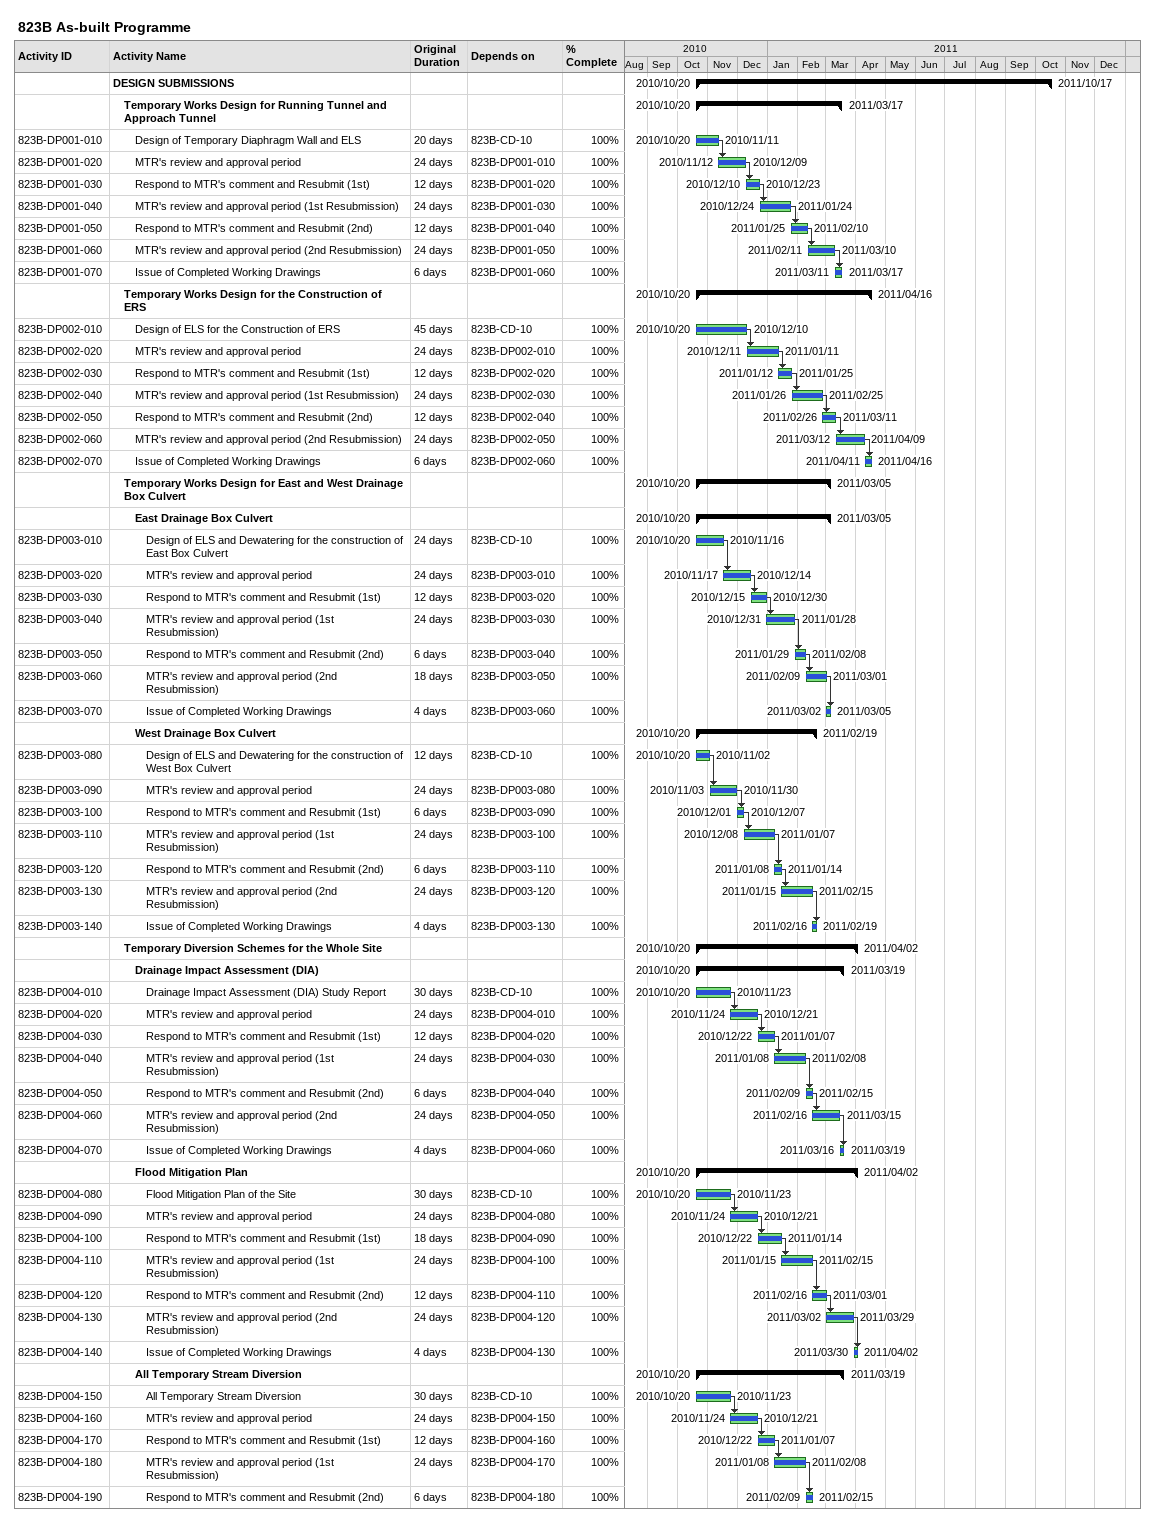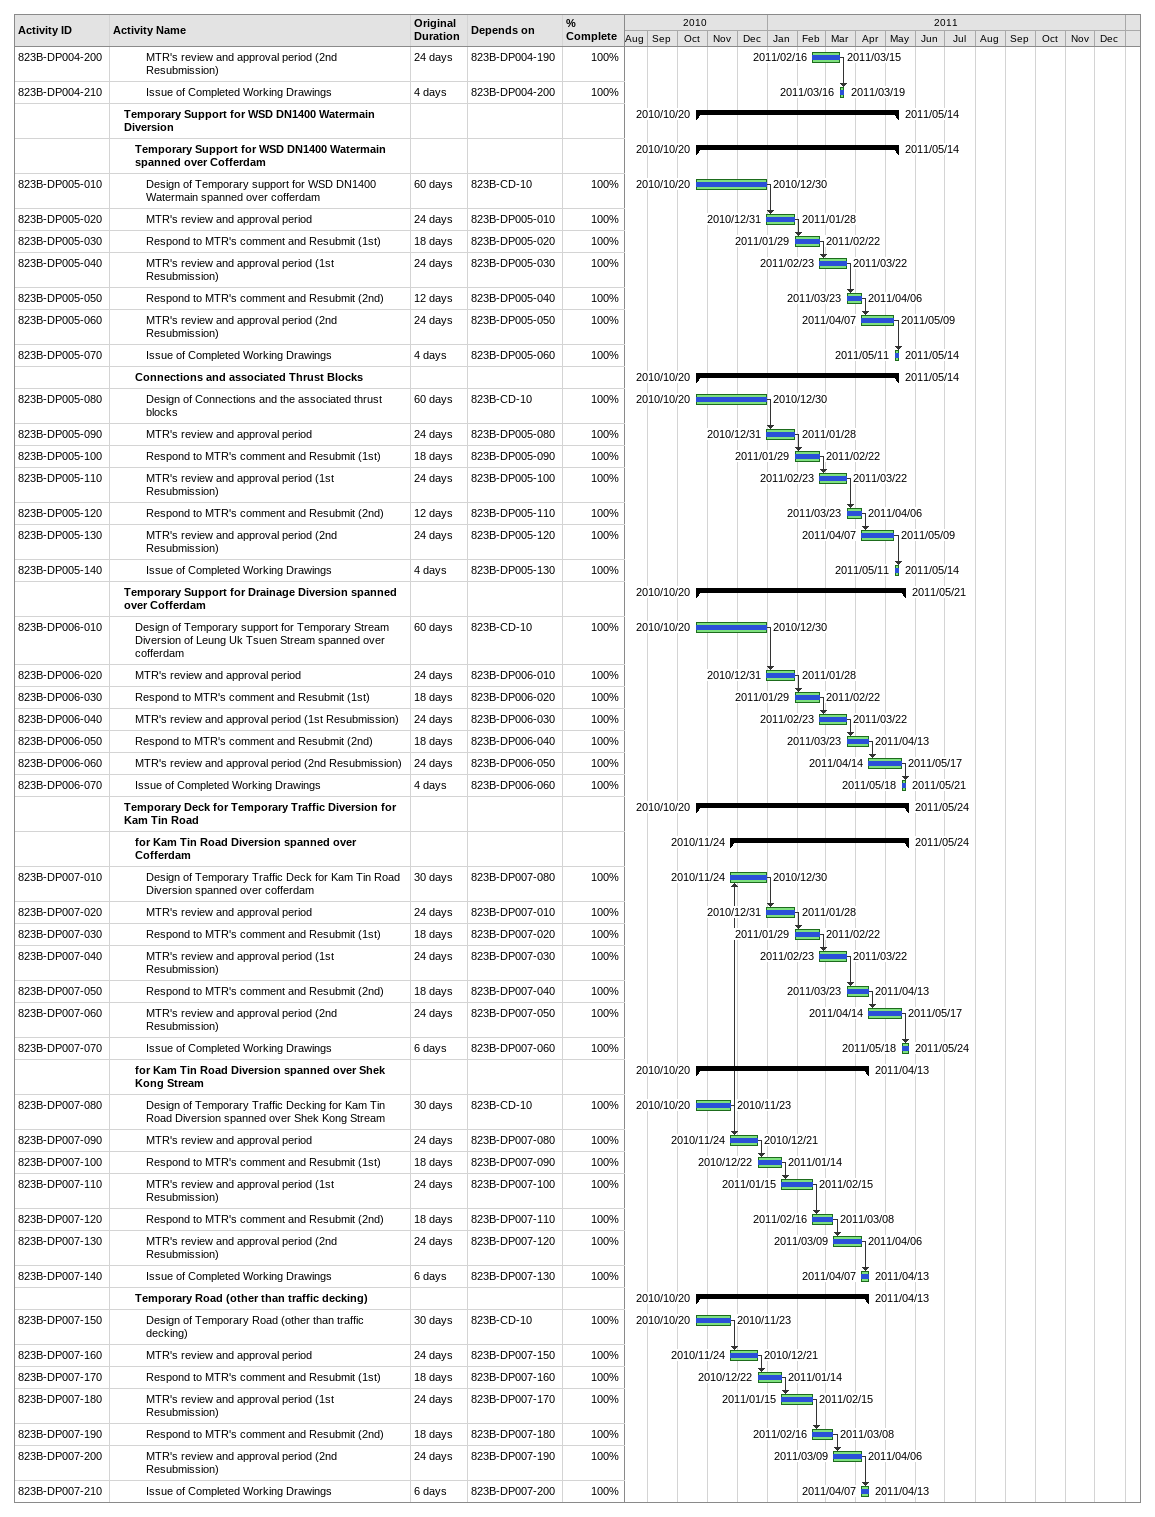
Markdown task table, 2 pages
823B As-built Programme

| ID | Level | Task | Original duration | Start | Finish | Predecessors | % complete |
|---|---|---|---|---|---|---|---|
|  | 1 | **DESIGN SUBMISSIONS** |  | 2010-10-20 | 2011-10-17 |  |  |
|  | 2 | **Temporary Works Design for Running Tunnel and Approach Tunnel** |  | 2010-10-20 | 2011-03-17 |  |  |
| 823B-DP001-010 | 3 | Design of Temporary Diaphragm Wall and ELS | 20d | 2010-10-20 | 2010-11-11 | 823B-CD-10 | 100 |
| 823B-DP001-020 | 3 | MTR's review and approval period | 24d | 2010-11-12 | 2010-12-09 | 823B-DP001-010 | 100 |
| 823B-DP001-030 | 3 | Respond to MTR's comment and Resubmit (1st) | 12d | 2010-12-10 | 2010-12-23 | 823B-DP001-020 | 100 |
| 823B-DP001-040 | 3 | MTR's review and approval period (1st Resubmission) | 24d | 2010-12-24 | 2011-01-24 | 823B-DP001-030 | 100 |
| 823B-DP001-050 | 3 | Respond to MTR's comment and Resubmit (2nd) | 12d | 2011-01-25 | 2011-02-10 | 823B-DP001-040 | 100 |
| 823B-DP001-060 | 3 | MTR's review and approval period (2nd Resubmission) | 24d | 2011-02-11 | 2011-03-10 | 823B-DP001-050 | 100 |
| 823B-DP001-070 | 3 | Issue of Completed Working Drawings | 6d | 2011-03-11 | 2011-03-17 | 823B-DP001-060 | 100 |
|  | 2 | **Temporary Works Design for the Construction of ERS** |  | 2010-10-20 | 2011-04-16 |  |  |
| 823B-DP002-010 | 3 | Design of ELS for the Construction of ERS | 45d | 2010-10-20 | 2010-12-10 | 823B-CD-10 | 100 |
| 823B-DP002-020 | 3 | MTR's review and approval period | 24d | 2010-12-11 | 2011-01-11 | 823B-DP002-010 | 100 |
| 823B-DP002-030 | 3 | Respond to MTR's comment and Resubmit (1st) | 12d | 2011-01-12 | 2011-01-25 | 823B-DP002-020 | 100 |
| 823B-DP002-040 | 3 | MTR's review and approval period (1st Resubmission) | 24d | 2011-01-26 | 2011-02-25 | 823B-DP002-030 | 100 |
| 823B-DP002-050 | 3 | Respond to MTR's comment and Resubmit (2nd) | 12d | 2011-02-26 | 2011-03-11 | 823B-DP002-040 | 100 |
| 823B-DP002-060 | 3 | MTR's review and approval period (2nd Resubmission) | 24d | 2011-03-12 | 2011-04-09 | 823B-DP002-050 | 100 |
| 823B-DP002-070 | 3 | Issue of Completed Working Drawings | 6d | 2011-04-11 | 2011-04-16 | 823B-DP002-060 | 100 |
|  | 2 | **Temporary Works Design for East and West Drainage Box Culvert** |  | 2010-10-20 | 2011-03-05 |  |  |
|  | 3 | **East Drainage Box Culvert** |  | 2010-10-20 | 2011-03-05 |  |  |
| 823B-DP003-010 | 4 | Design of ELS and Dewatering for the construction of East Box Culvert | 24d | 2010-10-20 | 2010-11-16 | 823B-CD-10 | 100 |
| 823B-DP003-020 | 4 | MTR's review and approval period | 24d | 2010-11-17 | 2010-12-14 | 823B-DP003-010 | 100 |
| 823B-DP003-030 | 4 | Respond to MTR's comment and Resubmit (1st) | 12d | 2010-12-15 | 2010-12-30 | 823B-DP003-020 | 100 |
| 823B-DP003-040 | 4 | MTR's review and approval period (1st Resubmission) | 24d | 2010-12-31 | 2011-01-28 | 823B-DP003-030 | 100 |
| 823B-DP003-050 | 4 | Respond to MTR's comment and Resubmit (2nd) | 6d | 2011-01-29 | 2011-02-08 | 823B-DP003-040 | 100 |
| 823B-DP003-060 | 4 | MTR's review and approval period (2nd Resubmission) | 18d | 2011-02-09 | 2011-03-01 | 823B-DP003-050 | 100 |
| 823B-DP003-070 | 4 | Issue of Completed Working Drawings | 4d | 2011-03-02 | 2011-03-05 | 823B-DP003-060 | 100 |
|  | 3 | **West Drainage Box Culvert** |  | 2010-10-20 | 2011-02-19 |  |  |
| 823B-DP003-080 | 4 | Design of ELS and Dewatering for the construction of West Box Culvert | 12d | 2010-10-20 | 2010-11-02 | 823B-CD-10 | 100 |
| 823B-DP003-090 | 4 | MTR's review and approval period | 24d | 2010-11-03 | 2010-11-30 | 823B-DP003-080 | 100 |
| 823B-DP003-100 | 4 | Respond to MTR's comment and Resubmit (1st) | 6d | 2010-12-01 | 2010-12-07 | 823B-DP003-090 | 100 |
| 823B-DP003-110 | 4 | MTR's review and approval period (1st Resubmission) | 24d | 2010-12-08 | 2011-01-07 | 823B-DP003-100 | 100 |
| 823B-DP003-120 | 4 | Respond to MTR's comment and Resubmit (2nd) | 6d | 2011-01-08 | 2011-01-14 | 823B-DP003-110 | 100 |
| 823B-DP003-130 | 4 | MTR's review and approval period (2nd Resubmission) | 24d | 2011-01-15 | 2011-02-15 | 823B-DP003-120 | 100 |
| 823B-DP003-140 | 4 | Issue of Completed Working Drawings | 4d | 2011-02-16 | 2011-02-19 | 823B-DP003-130 | 100 |
|  | 2 | **Temporary Diversion Schemes for the Whole Site** |  | 2010-10-20 | 2011-04-02 |  |  |
|  | 3 | **Drainage Impact Assessment (DIA)** |  | 2010-10-20 | 2011-03-19 |  |  |
| 823B-DP004-010 | 4 | Drainage Impact Assessment (DIA) Study Report | 30d | 2010-10-20 | 2010-11-23 | 823B-CD-10 | 100 |
| 823B-DP004-020 | 4 | MTR's review and approval period | 24d | 2010-11-24 | 2010-12-21 | 823B-DP004-010 | 100 |
| 823B-DP004-030 | 4 | Respond to MTR's comment and Resubmit (1st) | 12d | 2010-12-22 | 2011-01-07 | 823B-DP004-020 | 100 |
| 823B-DP004-040 | 4 | MTR's review and approval period (1st Resubmission) | 24d | 2011-01-08 | 2011-02-08 | 823B-DP004-030 | 100 |
| 823B-DP004-050 | 4 | Respond to MTR's comment and Resubmit (2nd) | 6d | 2011-02-09 | 2011-02-15 | 823B-DP004-040 | 100 |
| 823B-DP004-060 | 4 | MTR's review and approval period (2nd Resubmission) | 24d | 2011-02-16 | 2011-03-15 | 823B-DP004-050 | 100 |
| 823B-DP004-070 | 4 | Issue of Completed Working Drawings | 4d | 2011-03-16 | 2011-03-19 | 823B-DP004-060 | 100 |
|  | 3 | **Flood Mitigation Plan** |  | 2010-10-20 | 2011-04-02 |  |  |
| 823B-DP004-080 | 4 | Flood Mitigation Plan of the Site | 30d | 2010-10-20 | 2010-11-23 | 823B-CD-10 | 100 |
| 823B-DP004-090 | 4 | MTR's review and approval period | 24d | 2010-11-24 | 2010-12-21 | 823B-DP004-080 | 100 |
| 823B-DP004-100 | 4 | Respond to MTR's comment and Resubmit (1st) | 18d | 2010-12-22 | 2011-01-14 | 823B-DP004-090 | 100 |
| 823B-DP004-110 | 4 | MTR's review and approval period (1st Resubmission) | 24d | 2011-01-15 | 2011-02-15 | 823B-DP004-100 | 100 |
| 823B-DP004-120 | 4 | Respond to MTR's comment and Resubmit (2nd) | 12d | 2011-02-16 | 2011-03-01 | 823B-DP004-110 | 100 |
| 823B-DP004-130 | 4 | MTR's review and approval period (2nd Resubmission) | 24d | 2011-03-02 | 2011-03-29 | 823B-DP004-120 | 100 |
| 823B-DP004-140 | 4 | Issue of Completed Working Drawings | 4d | 2011-03-30 | 2011-04-02 | 823B-DP004-130 | 100 |
|  | 3 | **All Temporary Stream Diversion** |  | 2010-10-20 | 2011-03-19 |  |  |
| 823B-DP004-150 | 4 | All Temporary Stream Diversion | 30d | 2010-10-20 | 2010-11-23 | 823B-CD-10 | 100 |
| 823B-DP004-160 | 4 | MTR's review and approval period | 24d | 2010-11-24 | 2010-12-21 | 823B-DP004-150 | 100 |
| 823B-DP004-170 | 4 | Respond to MTR's comment and Resubmit (1st) | 12d | 2010-12-22 | 2011-01-07 | 823B-DP004-160 | 100 |
| 823B-DP004-180 | 4 | MTR's review and approval period (1st Resubmission) | 24d | 2011-01-08 | 2011-02-08 | 823B-DP004-170 | 100 |
| 823B-DP004-190 | 4 | Respond to MTR's comment and Resubmit (2nd) | 6d | 2011-02-09 | 2011-02-15 | 823B-DP004-180 | 100 |
| 823B-DP004-200 | 4 | MTR's review and approval period (2nd Resubmission) | 24d | 2011-02-16 | 2011-03-15 | 823B-DP004-190 | 100 |
| 823B-DP004-210 | 4 | Issue of Completed Working Drawings | 4d | 2011-03-16 | 2011-03-19 | 823B-DP004-200 | 100 |
|  | 2 | **Temporary Support for WSD DN1400 Watermain Diversion** |  | 2010-10-20 | 2011-05-14 |  |  |
|  | 3 | **Temporary Support for WSD DN1400 Watermain spanned over Cofferdam** |  | 2010-10-20 | 2011-05-14 |  |  |
| 823B-DP005-010 | 4 | Design of Temporary support for WSD DN1400 Watermain spanned over cofferdam | 60d | 2010-10-20 | 2010-12-30 | 823B-CD-10 | 100 |
| 823B-DP005-020 | 4 | MTR's review and approval period | 24d | 2010-12-31 | 2011-01-28 | 823B-DP005-010 | 100 |
| 823B-DP005-030 | 4 | Respond to MTR's comment and Resubmit (1st) | 18d | 2011-01-29 | 2011-02-22 | 823B-DP005-020 | 100 |
| 823B-DP005-040 | 4 | MTR's review and approval period (1st Resubmission) | 24d | 2011-02-23 | 2011-03-22 | 823B-DP005-030 | 100 |
| 823B-DP005-050 | 4 | Respond to MTR's comment and Resubmit (2nd) | 12d | 2011-03-23 | 2011-04-06 | 823B-DP005-040 | 100 |
| 823B-DP005-060 | 4 | MTR's review and approval period (2nd Resubmission) | 24d | 2011-04-07 | 2011-05-09 | 823B-DP005-050 | 100 |
| 823B-DP005-070 | 4 | Issue of Completed Working Drawings | 4d | 2011-05-11 | 2011-05-14 | 823B-DP005-060 | 100 |
|  | 3 | **Connections and associated Thrust Blocks** |  | 2010-10-20 | 2011-05-14 |  |  |
| 823B-DP005-080 | 4 | Design of Connections and the associated thrust blocks | 60d | 2010-10-20 | 2010-12-30 | 823B-CD-10 | 100 |
| 823B-DP005-090 | 4 | MTR's review and approval period | 24d | 2010-12-31 | 2011-01-28 | 823B-DP005-080 | 100 |
| 823B-DP005-100 | 4 | Respond to MTR's comment and Resubmit (1st) | 18d | 2011-01-29 | 2011-02-22 | 823B-DP005-090 | 100 |
| 823B-DP005-110 | 4 | MTR's review and approval period (1st Resubmission) | 24d | 2011-02-23 | 2011-03-22 | 823B-DP005-100 | 100 |
| 823B-DP005-120 | 4 | Respond to MTR's comment and Resubmit (2nd) | 12d | 2011-03-23 | 2011-04-06 | 823B-DP005-110 | 100 |
| 823B-DP005-130 | 4 | MTR's review and approval period (2nd Resubmission) | 24d | 2011-04-07 | 2011-05-09 | 823B-DP005-120 | 100 |
| 823B-DP005-140 | 4 | Issue of Completed Working Drawings | 4d | 2011-05-11 | 2011-05-14 | 823B-DP005-130 | 100 |
|  | 2 | **Temporary Support for Drainage Diversion spanned over Cofferdam** |  | 2010-10-20 | 2011-05-21 |  |  |
| 823B-DP006-010 | 3 | Design of Temporary support for Temporary Stream Diversion of Leung Uk Tsuen Stream spanned over cofferdam | 60d | 2010-10-20 | 2010-12-30 | 823B-CD-10 | 100 |
| 823B-DP006-020 | 3 | MTR's review and approval period | 24d | 2010-12-31 | 2011-01-28 | 823B-DP006-010 | 100 |
| 823B-DP006-030 | 3 | Respond to MTR's comment and Resubmit (1st) | 18d | 2011-01-29 | 2011-02-22 | 823B-DP006-020 | 100 |
| 823B-DP006-040 | 3 | MTR's review and approval period (1st Resubmission) | 24d | 2011-02-23 | 2011-03-22 | 823B-DP006-030 | 100 |
| 823B-DP006-050 | 3 | Respond to MTR's comment and Resubmit (2nd) | 18d | 2011-03-23 | 2011-04-13 | 823B-DP006-040 | 100 |
| 823B-DP006-060 | 3 | MTR's review and approval period (2nd Resubmission) | 24d | 2011-04-14 | 2011-05-17 | 823B-DP006-050 | 100 |
| 823B-DP006-070 | 3 | Issue of Completed Working Drawings | 4d | 2011-05-18 | 2011-05-21 | 823B-DP006-060 | 100 |
|  | 2 | **Temporary Deck for Temporary Traffic Diversion for Kam Tin Road** |  | 2010-10-20 | 2011-05-24 |  |  |
|  | 3 | **for Kam Tin Road Diversion spanned over Cofferdam** |  | 2010-11-24 | 2011-05-24 |  |  |
| 823B-DP007-010 | 4 | Design of Temporary Traffic Deck for Kam Tin Road Diversion spanned over cofferdam | 30d | 2010-11-24 | 2010-12-30 | 823B-DP007-080 | 100 |
| 823B-DP007-020 | 4 | MTR's review and approval period | 24d | 2010-12-31 | 2011-01-28 | 823B-DP007-010 | 100 |
| 823B-DP007-030 | 4 | Respond to MTR's comment and Resubmit (1st) | 18d | 2011-01-29 | 2011-02-22 | 823B-DP007-020 | 100 |
| 823B-DP007-040 | 4 | MTR's review and approval period (1st Resubmission) | 24d | 2011-02-23 | 2011-03-22 | 823B-DP007-030 | 100 |
| 823B-DP007-050 | 4 | Respond to MTR's comment and Resubmit (2nd) | 18d | 2011-03-23 | 2011-04-13 | 823B-DP007-040 | 100 |
| 823B-DP007-060 | 4 | MTR's review and approval period (2nd Resubmission) | 24d | 2011-04-14 | 2011-05-17 | 823B-DP007-050 | 100 |
| 823B-DP007-070 | 4 | Issue of Completed Working Drawings | 6d | 2011-05-18 | 2011-05-24 | 823B-DP007-060 | 100 |
|  | 3 | **for Kam Tin Road Diversion spanned over Shek Kong Stream** |  | 2010-10-20 | 2011-04-13 |  |  |
| 823B-DP007-080 | 4 | Design of Temporary Traffic Decking for Kam Tin Road Diversion spanned over Shek Kong Stream | 30d | 2010-10-20 | 2010-11-23 | 823B-CD-10 | 100 |
| 823B-DP007-090 | 4 | MTR's review and approval period | 24d | 2010-11-24 | 2010-12-21 | 823B-DP007-080 | 100 |
| 823B-DP007-100 | 4 | Respond to MTR's comment and Resubmit (1st) | 18d | 2010-12-22 | 2011-01-14 | 823B-DP007-090 | 100 |
| 823B-DP007-110 | 4 | MTR's review and approval period (1st Resubmission) | 24d | 2011-01-15 | 2011-02-15 | 823B-DP007-100 | 100 |
| 823B-DP007-120 | 4 | Respond to MTR's comment and Resubmit (2nd) | 18d | 2011-02-16 | 2011-03-08 | 823B-DP007-110 | 100 |
| 823B-DP007-130 | 4 | MTR's review and approval period (2nd Resubmission) | 24d | 2011-03-09 | 2011-04-06 | 823B-DP007-120 | 100 |
| 823B-DP007-140 | 4 | Issue of Completed Working Drawings | 6d | 2011-04-07 | 2011-04-13 | 823B-DP007-130 | 100 |
|  | 3 | **Temporary Road (other than traffic decking)** |  | 2010-10-20 | 2011-04-13 |  |  |
| 823B-DP007-150 | 4 | Design of Temporary Road (other than traffic decking) | 30d | 2010-10-20 | 2010-11-23 | 823B-CD-10 | 100 |
| 823B-DP007-160 | 4 | MTR's review and approval period | 24d | 2010-11-24 | 2010-12-21 | 823B-DP007-150 | 100 |
| 823B-DP007-170 | 4 | Respond to MTR's comment and Resubmit (1st) | 18d | 2010-12-22 | 2011-01-14 | 823B-DP007-160 | 100 |
| 823B-DP007-180 | 4 | MTR's review and approval period (1st Resubmission) | 24d | 2011-01-15 | 2011-02-15 | 823B-DP007-170 | 100 |
| 823B-DP007-190 | 4 | Respond to MTR's comment and Resubmit (2nd) | 18d | 2011-02-16 | 2011-03-08 | 823B-DP007-180 | 100 |
| 823B-DP007-200 | 4 | MTR's review and approval period (2nd Resubmission) | 24d | 2011-03-09 | 2011-04-06 | 823B-DP007-190 | 100 |
| 823B-DP007-210 | 4 | Issue of Completed Working Drawings | 6d | 2011-04-07 | 2011-04-13 | 823B-DP007-200 | 100 |
